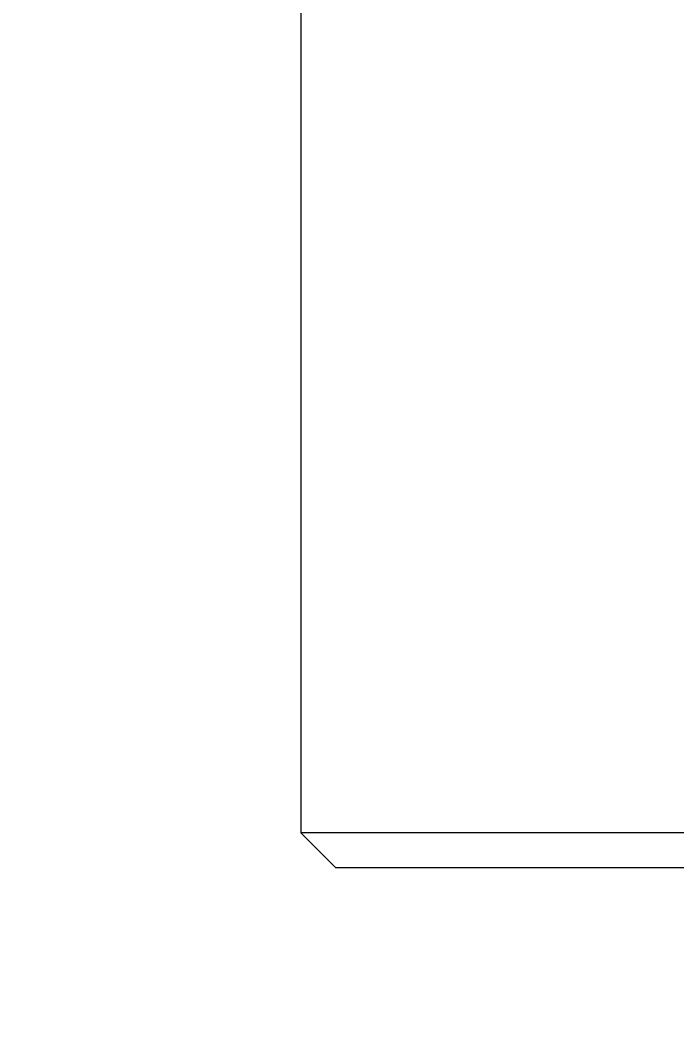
# Model space of a CAD drawing. Header units: inches. Extents: x 1246 to 1707, y -383 to -57.
# Drawn here: x 1342.813 to 1344.694, y -301.819 to -298.957 of the extents above; entities that cross this region are included whole.
import ezdxf

# ---------------------------------------------------------------- set-up
doc = ezdxf.new("R2010")
doc.units = ezdxf.units.IN
doc.header["$LTSCALE"] = 10
doc.header["$MEASUREMENT"] = 0
doc.linetypes.add('CENTER', pattern=[0.6, 0.375, -0.075, 0.075, -0.075])
doc.layers.get('0').update_dxf_attribs({"linetype": 'CONTINUOUS'})
doc.layers.add('02___PRT_ALL_AXES', color=7, linetype='CONTINUOUS')

msp = doc.modelspace()

# ---------------------------------------------------------------- linework, layer by layer
at = {"color": 7, "linetype": 'Continuous'}
for p, q in [((1343.7171, -301.386), (1343.6171, -301.286)), ((1350.2523, -301.286), (1343.6171, -301.286)), ((1350.1522, -301.386), (1343.7171, -301.386))]:
    msp.add_line(p, q, dxfattribs=at)
at = {"linetype": 'CENTER'}
msp.add_arc((1478.7792, -1654.6488), 1356.7628, 83.2637115, 96.7362885, dxfattribs=at)
at = {"layer": '02___PRT_ALL_AXES', "color": 7, "linetype": 'Continuous'}
msp.add_line((1343.6171, -297.886), (1343.6171, -301.286), dxfattribs=at)

doc.saveas('drawing.dxf')
